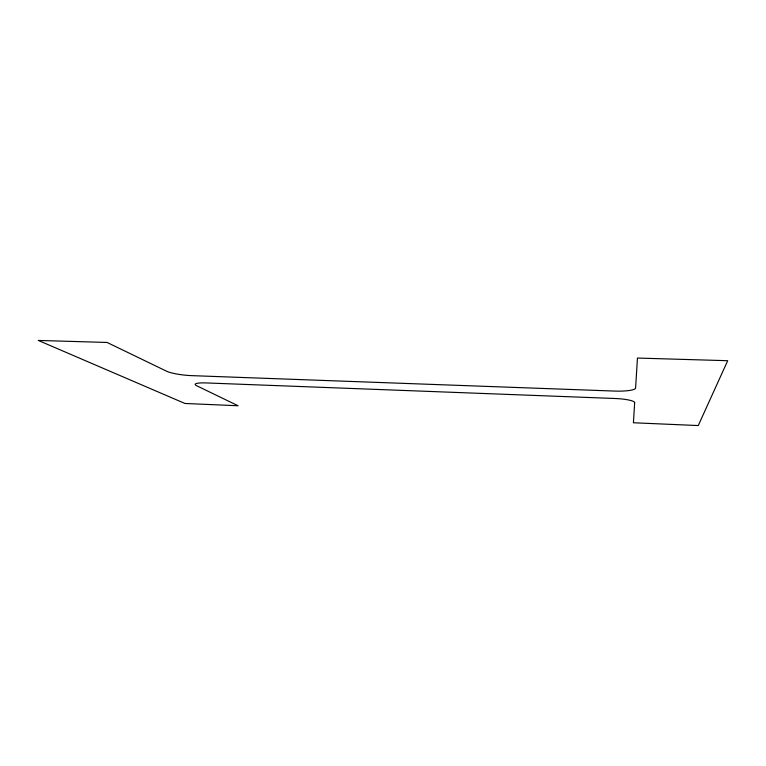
<?xml version="1.0" encoding="UTF-8"?>
<svg xmlns="http://www.w3.org/2000/svg" width="766" height="766" viewBox="0 0 766 766"><rect width="100%" height="100%" fill="white"/><g stroke="black" fill="none" stroke-linecap="round" stroke-linejoin="round"><path stroke-width="1.15" d="M634.669 402.705L633.415 422.765L698.257 425.561L727.7 360.709L637.465 358.057L635.598 387.969A21.075 3.926 2.2 0 1 614.61 391.072L191.5 375.627A19.15 3.246 6.6 0 1 166.624 371.232L107.087 342.459L38.3 340.439L184.96 403.471L238.092 405.76L196.594 385.71A17.781 2.853 6.2 0 1 206.083 382.933L614.916 398.492A19.562 3.38 2.4 0 1 634.669 402.705"/></g></svg>
